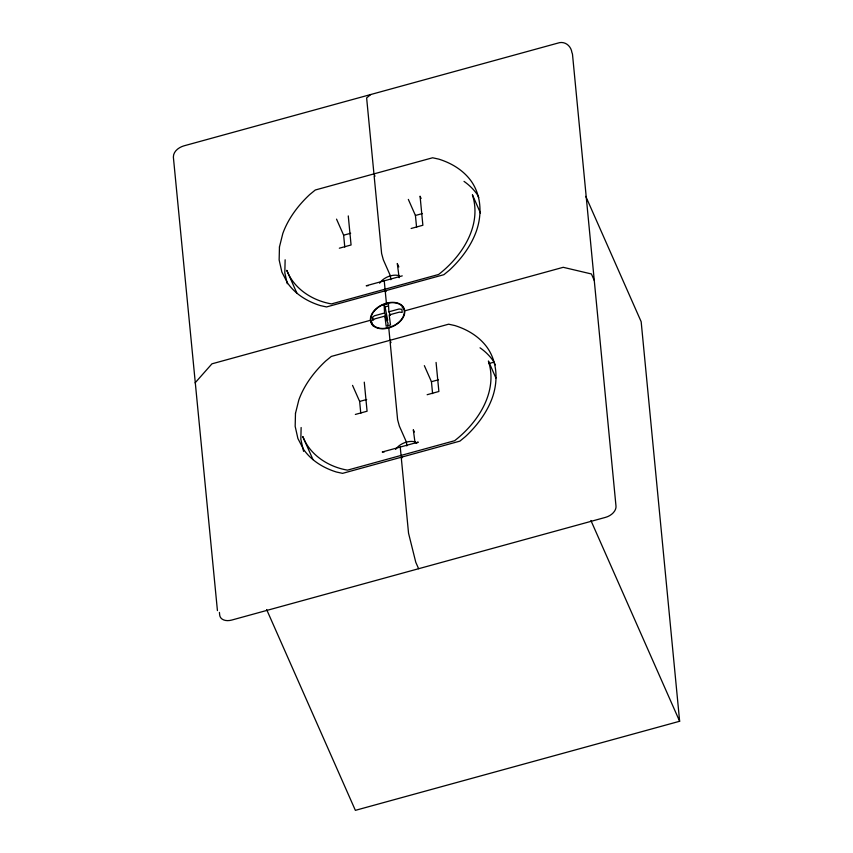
<?xml version="1.0" encoding="UTF-8"?>
<svg xmlns="http://www.w3.org/2000/svg" width="853" height="853" viewBox="0 0 853 853"><rect width="100%" height="100%" fill="white"/><g stroke="black" fill="none" stroke-linecap="round" stroke-linejoin="round"><path stroke-width="1.28" d="M285.137 259.792L284.817 272.789L287.28 283.74M301.13 427.513L300.842 439.21L303.583 451.376M387.561 325.771L388.051 323.33L384.863 316.111L374.691 318.905L372.686 320.525L372.388 317.401L374.392 315.791L384.564 312.998L384.106 304.862L388.435 303.668L388.893 311.803L390.482 315.418M195.102 382.858L211.949 363.826L370.437 320.28L372.558 325.1M370.746 94.523L366.63 97.924L373.945 173.884L374.979 176.219M416.189 443.357L418.258 442.11L382.229 452.005L384.415 451.813M344.783 247.082L343.631 235.193L350.668 233.264M416.584 227.356L415.432 215.468L422.47 213.538M339.334 248.202L351.073 244.982L348.269 215.916M411.135 228.476L422.875 225.256L420.071 196.19L421.083 198.482M402.253 275.871L366.225 285.766L368.411 285.584M384.106 304.862L385.012 306.92L388.264 306.024M388.893 311.803L399.055 309.01L401.902 309.298L402.2 312.411L399.364 312.134L389.192 314.928L390.482 324.95L386.153 326.145L384.863 316.111M404.738 310.855A18.02 12.091 -23.8 0 0 377.975 307.208A18.02 12.091 -23.8 0 0 380.043 328.64A18.02 12.091 -23.8 0 0 404.738 310.855L563.225 267.309L591.417 273.962L594.264 280.392M488.641 363.613L493.77 362.205M360.787 413.321L359.646 401.432L366.683 399.503M432.588 393.596L431.447 381.707L438.485 379.766M355.349 414.441L367.078 411.221L364.274 382.155M427.15 394.715L438.879 391.484L436.075 362.429M585.776 196.371L641.168 321.709L679.638 721.265L355.37 810.35L266.648 609.575M478.778 197.459L477.243 194.495A105.527 70.767 -23.8 0 0 464.021 181.39M495.326 364.871L493.258 360.915A105.527 70.767 -23.8 0 0 480.047 347.821M480.452 213.005L472.402 194.772C482.276 225.363 462.102 256.358 438.581 274.485L331.518 303.903C312.433 300.672 293.965 288.847 286.779 270.305L296.983 293.389M590.905 520.49L679.638 721.265M495.924 378.018L488.406 361.011C498.28 391.591 478.106 422.598 454.585 440.724L347.523 470.142C328.437 466.9 309.98 455.086 302.794 436.544L312.987 459.628M408.342 199.41L415.432 215.468M398.809 266.946L397.295 263.502L399.14 277.747M424.346 365.649L431.447 381.707M386.11 291.609L385.044 289.199L384.245 280.818M384.564 312.998L387.752 320.206L385.012 306.92M336.54 219.136L343.631 235.193M391.005 342.65L389.97 340.315L388.776 327.936M372.388 317.401L373.305 319.459M414.313 432.034L413.3 429.741L415.027 442.675M402.115 457.837L401.049 455.427L400.249 447.057M352.545 385.375L359.646 401.432M418.62 568.716L415.784 562.298L408.544 533.21L401.23 457.24M217.43 610.62L173.362 157.091C173.319 151.333 178.81 147.366 183.843 145.874L557.638 43.172C564.494 40.603 571.02 45.582 571.936 52.63A11.835 7.933 -23.8 0 1 572.523 54.624L615.994 506.149A11.835 7.933 -23.8 0 1 605.523 517.366L231.717 620.067A11.835 7.933 -23.8 0 1 219.679 615.045L219.424 612.401M390.791 279.688L390.418 275.86L383.328 259.802L381.611 253.501L374.136 175.889M406.796 445.927L406.433 442.099L399.332 426.042L397.615 419.74L390.141 342.128M385.204 290.82L386.398 303.199M373.625 326.411A17.572 11.782 -23.8 0 1 371.567 321.752M402.189 307.144A17.572 11.782 -23.8 0 1 404.141 309.596M395.589 449.414A14.426 9.671 -23.8 0 1 415.475 441.993M379.585 283.175A14.426 9.671 -23.8 0 1 399.471 275.754M279.453 246.954L279.144 259.952L281.885 272.107L287.589 283.057A105.527 70.767 -23.8 0 0 320.365 305.587L326.539 306.941L443.869 274.698L449.478 270.113A105.527 70.767 -23.8 0 0 476.337 231.206C482.073 214.956 481.465 196.179 471.56 181.646A105.527 70.767 -23.8 0 0 438.783 159.127L432.61 157.773L315.279 190.006L309.671 194.601A105.527 70.767 -23.8 0 0 282.812 233.509L279.453 246.954M295.479 413.374L295.17 426.372L297.9 438.527L303.615 449.478A105.527 70.767 -23.8 0 0 336.391 472.008L342.565 473.362L459.895 441.129L465.493 436.533A105.527 70.767 -23.8 0 0 492.362 397.626C498.099 381.376 497.491 362.61 487.585 348.077A105.527 70.767 -23.8 0 0 454.809 325.547L448.635 324.193L331.305 356.426L325.697 361.022A105.527 70.767 -23.8 0 0 298.838 399.929L295.479 413.374M386.42 303.508L382.133 305.107A17.572 11.782 -23.8 0 0 370.863 320.163A17.572 11.782 -23.8 0 0 384.383 328.405L393.03 326.027A17.572 11.782 -23.8 0 0 404.311 310.972A17.572 11.782 -23.8 0 0 390.791 302.73L386.42 303.508"/></g></svg>
